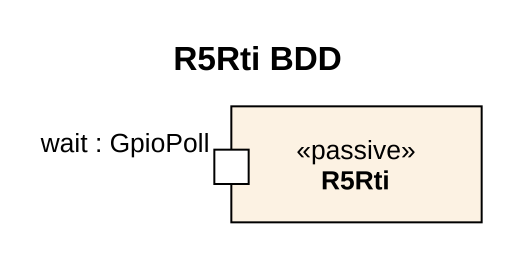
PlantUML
@startuml
title R5Rti BDD
rectangle R5Rti <<passive>> {
  port "wait : GpioPoll" as wait_GpioPoll
}
@enduml
